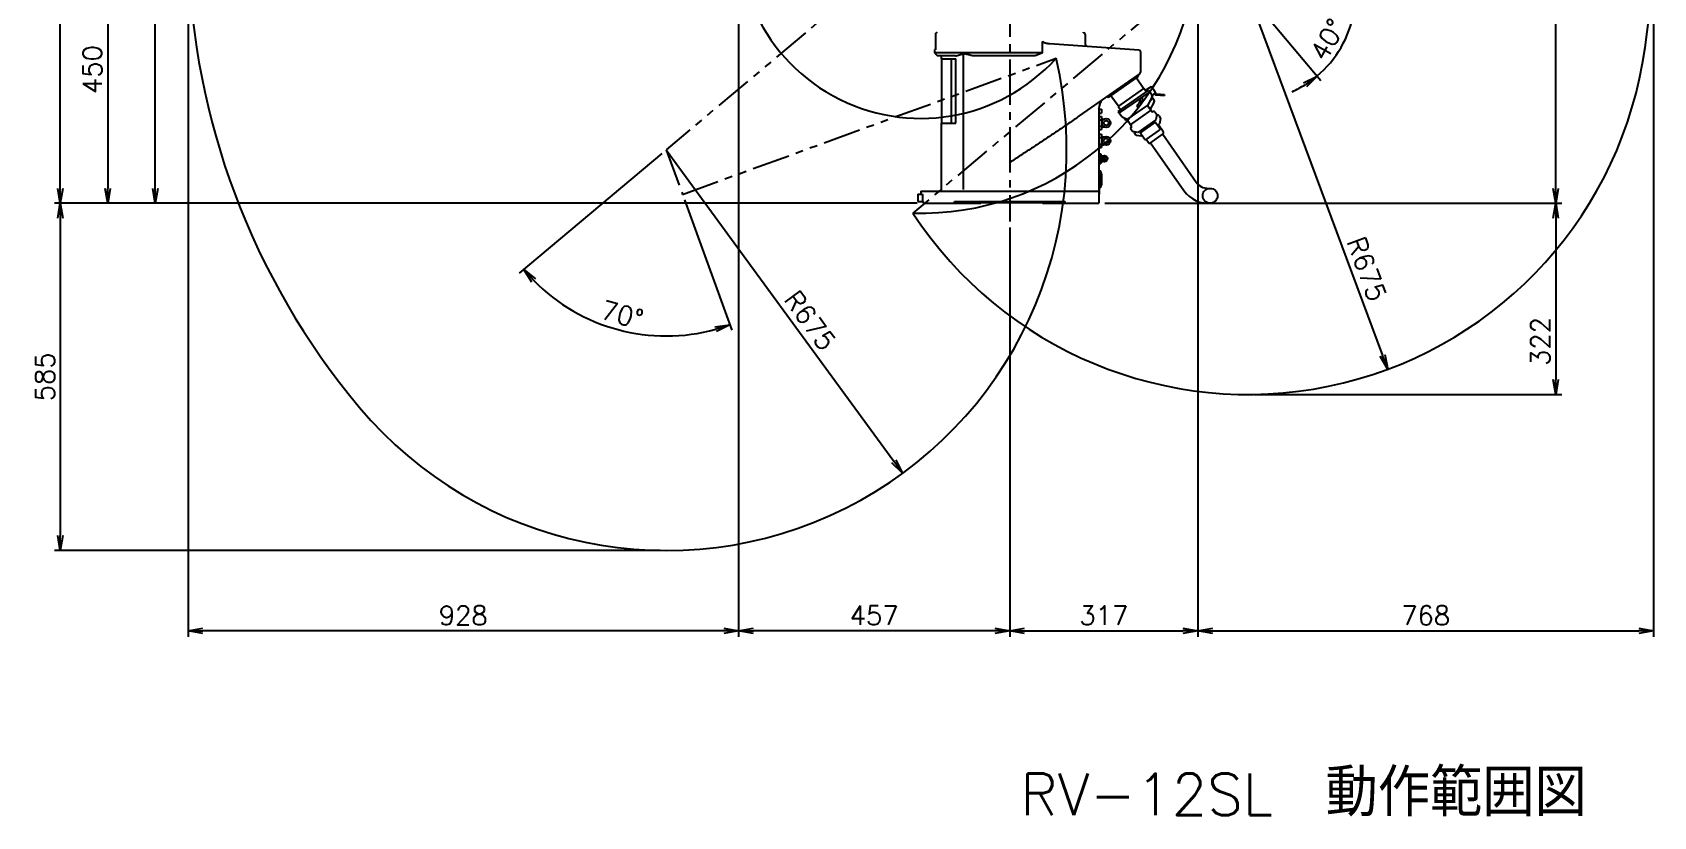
# Model space of a CAD drawing. Extents: x -15505 to -9955, y 1127 to 4348.
# Drawn here: x -12687 to -9955, y 1127 to 2448 of the extents above; entities that cross this region are included whole.
import ezdxf

# ---------------------------------------------------------------- set-up
doc = ezdxf.new("R2010")
doc.units = 0
doc.header["$LTSCALE"] = 4
doc.header["$MEASUREMENT"] = 0
doc.linetypes.add('CENTRE2', pattern=[28.575, 19.05, -3.175, 3.175, -3.175])
doc.linetypes.add('PHANTOM2', pattern=[31.75, 15.875, -3.175, 3.175, -3.175, 3.175, -3.175])
doc.layers.get('0').update_dxf_attribs({"linetype": 'CONTINUOUS'})
doc.layers.get('DEFPOINTS').update_dxf_attribs({"linetype": 'CONTINUOUS'})
for name, color, linetype in [('01', 7, 'CONTINUOUS'), ('01ARM', 6, 'PHANTOM2'), ('01CENTER', 5, 'CENTRE2'), ('01HOSO', 6, 'CONTINUOUS'), ('02', 5, 'CONTINUOUS'), ('05THIN', 5, 'CONTINUOUS'), ('10', 1, 'CONTINUOUS')]:
    doc.layers.add(name, color=color, linetype=linetype)
doc.styles.add('BIGFONT', font='ROMANS.SHX', dxfattribs={"bigfont": 'bigfont'})
doc.dimstyles.new('L-IN', dxfattribs={"dimscale": 10, "dimtxt": 3.2, "dimasz": 2.5, "dimexe": 1, "dimexo": 1, "dimgap": 1, "dimtad": 1, "dimdec": 0, "dimtxsty": 'BIGFONT', "dimblk": 'YA-IN', "dimblk1": 'OPEN', "dimblk2": 'OPEN', "dimsah": 1, "dimcen": 0, "dimclrd": 256, "dimclre": 256, "dimclrt": 256, "dimazin": 3, "dimtp": 0.1, "dimtm": 0.2, "dimtfac": 0.625, "dimtdec": 0, "dimtmove": 0, "dimatfit": 3, "dimtolj": 1})

# ---------------------------------------------------------------- blocks, each defined once
blk = doc.blocks.new('_OPEN')
at = {"color": 0, "linetype": 'BYBLOCK'}
for p, q in [((-1, 0.17), (0, 0)), ((0, 0), (-1, -0.17)), ((0, 0), (-1, 0))]:
    blk.add_line(p, q, dxfattribs=at)
blk = doc.blocks.new('*D6')
at = {"linetype": 'BYBLOCK'}
for p, q in [((-11338.2, 2610), (-12570, 2610)), ((-12560, 2585), (-12560, 2185)), ((-11196, 2160), (-12570, 2160))]:
    blk.add_line(p, q, dxfattribs=at)
at = {"layer": 'DEFPOINTS', "color": 0, "linetype": 'BYBLOCK'}
for p in [(-11328.2, 2610), (-12560, 2160), (-11186, 2160)]:
    blk.add_point(p, dxfattribs=at)
at = {"linetype": 'BYBLOCK', "xscale": 25, "yscale": 25, "zscale": 25}
for p, rotation in [((-12560, 2610), 90), ((-12560, 2160), 270)]:
    blk.add_blockref('_OPEN', p, dxfattribs=dict(at, rotation=rotation))
at = {"linetype": 'BYBLOCK', "insert": (-12586, 2385), "char_height": 32, "attachment_point": 5, "rotation": 90, "style": 'BIGFONT'}
blk.add_mtext('\\A1;450', dxfattribs=at)
blk = doc.blocks.new('YA-IN')
at = {"color": 0, "linetype": 'BYBLOCK'}
for p, q in [((0, 0), (-1, 0.17)), ((-1, -0.17), (0, 0)), ((0, 0), (-1, 0))]:
    blk.add_line(p, q, dxfattribs=at)
blk = doc.blocks.new('*D10')
at = {"linetype": 'BYBLOCK'}
for p, q in [((-11497.2, 2600), (-11497.2, 1430)), ((-11040, 2119.1), (-11040, 1430)), ((-11065, 1440), (-11472.2, 1440))]:
    blk.add_line(p, q, dxfattribs=at)
at = {"layer": 'DEFPOINTS', "color": 0, "linetype": 'BYBLOCK'}
for p in [(-11497.2, 2610), (-11040, 2129.1), (-11497.2, 1440)]:
    blk.add_point(p, dxfattribs=at)
at = {"linetype": 'BYBLOCK', "xscale": 25, "yscale": 25, "zscale": 25, "rotation": 180}
blk.add_blockref('_OPEN', (-11497.2, 1440), dxfattribs=at)
at = {"linetype": 'BYBLOCK', "xscale": 25, "yscale": 25, "zscale": 25}
blk.add_blockref('_OPEN', (-11040, 1440), dxfattribs=at)
at = {"linetype": 'BYBLOCK', "insert": (-11268.6, 1466), "char_height": 32, "attachment_point": 5, "style": 'BIGFONT'}
blk.add_mtext('\\A1;457', dxfattribs=at)
blk = doc.blocks.new('*D11')
at = {"linetype": 'BYBLOCK'}
for p, q in [((-12424.8, 2600), (-12424.8, 1430)), ((-11497.2, 2600), (-11497.2, 1430)), ((-11522.2, 1440), (-12399.8, 1440))]:
    blk.add_line(p, q, dxfattribs=at)
at = {"layer": 'DEFPOINTS', "color": 0, "linetype": 'BYBLOCK'}
for p in [(-12424.8, 2610), (-11497.2, 2610), (-12424.8, 1440)]:
    blk.add_point(p, dxfattribs=at)
at = {"linetype": 'BYBLOCK', "xscale": 25, "yscale": 25, "zscale": 25, "rotation": 180}
blk.add_blockref('_OPEN', (-12424.8, 1440), dxfattribs=at)
at = {"linetype": 'BYBLOCK', "xscale": 25, "yscale": 25, "zscale": 25}
blk.add_blockref('_OPEN', (-11497.2, 1440), dxfattribs=at)
at = {"linetype": 'BYBLOCK', "insert": (-11961, 1466), "char_height": 32, "attachment_point": 5, "style": 'BIGFONT'}
blk.add_mtext('\\A1;928', dxfattribs=at)
blk = doc.blocks.new('*D12')
at = {"linetype": 'BYBLOCK'}
for p, q in [((-10723.2, 2600), (-10723.2, 1430)), ((-11040, 2119.1), (-11040, 1430)), ((-11015, 1440), (-10748.2, 1440))]:
    blk.add_line(p, q, dxfattribs=at)
at = {"layer": 'DEFPOINTS', "color": 0, "linetype": 'BYBLOCK'}
for p in [(-10723.2, 2610), (-11040, 2129.1), (-10723.2, 1440)]:
    blk.add_point(p, dxfattribs=at)
at = {"linetype": 'BYBLOCK', "xscale": 25, "yscale": 25, "zscale": 25, "rotation": 180}
blk.add_blockref('_OPEN', (-11040, 1440), dxfattribs=at)
at = {"linetype": 'BYBLOCK', "xscale": 25, "yscale": 25, "zscale": 25}
blk.add_blockref('_OPEN', (-10723.2, 1440), dxfattribs=at)
at = {"linetype": 'BYBLOCK', "insert": (-10881.6, 1466), "char_height": 32, "attachment_point": 5, "style": 'BIGFONT'}
blk.add_mtext('\\A1;317', dxfattribs=at)
blk = doc.blocks.new('*D13')
at = {"linetype": 'BYBLOCK'}
for p, q in [((-10723.2, 2600), (-10723.2, 1430)), ((-9955.2, 2600), (-9955.2, 1430)), ((-10698.2, 1440), (-9980.2, 1440))]:
    blk.add_line(p, q, dxfattribs=at)
at = {"layer": 'DEFPOINTS', "color": 0, "linetype": 'BYBLOCK'}
for p in [(-10723.2, 2610), (-9955.2, 2610), (-9955.2, 1440)]:
    blk.add_point(p, dxfattribs=at)
at = {"linetype": 'BYBLOCK', "xscale": 25, "yscale": 25, "zscale": 25, "rotation": 180}
blk.add_blockref('_OPEN', (-10723.2, 1440), dxfattribs=at)
at = {"linetype": 'BYBLOCK', "xscale": 25, "yscale": 25, "zscale": 25}
blk.add_blockref('_OPEN', (-9955.2, 1440), dxfattribs=at)
at = {"linetype": 'BYBLOCK', "insert": (-10339.2, 1466), "char_height": 32, "attachment_point": 5, "style": 'BIGFONT'}
blk.add_mtext('\\A1;768', dxfattribs=at)
blk = doc.blocks.new('*D14')
at = {"linetype": 'BYBLOCK'}
for p, q in [((-11196, 2160), (-12650, 2160)), ((-12640, 2135), (-12640, 1600.3)), ((-11629, 1575.3), (-12650, 1575.3))]:
    blk.add_line(p, q, dxfattribs=at)
at = {"layer": 'DEFPOINTS', "color": 0, "linetype": 'BYBLOCK'}
for p in [(-11186, 2160), (-12640, 1575.3), (-11619, 1575.3)]:
    blk.add_point(p, dxfattribs=at)
at = {"linetype": 'BYBLOCK', "xscale": 25, "yscale": 25, "zscale": 25}
for p, rotation in [((-12640, 2160), 90), ((-12640, 1575.3), 270)]:
    blk.add_blockref('_OPEN', p, dxfattribs=dict(at, rotation=rotation))
at = {"linetype": 'BYBLOCK', "insert": (-12666, 1867.6), "char_height": 32, "attachment_point": 5, "rotation": 90, "style": 'BIGFONT'}
blk.add_mtext('\\A1;585', dxfattribs=at)
blk = doc.blocks.new('*D15')
at = {"linetype": 'BYBLOCK'}
for p, q in [((-11200, 3844.8), (-12650, 3844.8)), ((-12640, 2185), (-12640, 3819.8)), ((-11196, 2160), (-12650, 2160))]:
    blk.add_line(p, q, dxfattribs=at)
at = {"layer": 'DEFPOINTS', "color": 0, "linetype": 'BYBLOCK'}
for p in [(-12640, 3844.8), (-11190, 3844.8), (-11186, 2160)]:
    blk.add_point(p, dxfattribs=at)
at = {"linetype": 'BYBLOCK', "xscale": 25, "yscale": 25, "zscale": 25}
for p, rotation in [((-12640, 3844.8), 90), ((-12640, 2160), 270)]:
    blk.add_blockref('_OPEN', p, dxfattribs=dict(at, rotation=rotation))
at = {"linetype": 'BYBLOCK', "insert": (-12666, 3002.4), "char_height": 32, "attachment_point": 5, "rotation": 90, "style": 'BIGFONT'}
blk.add_mtext('\\A1;1685', dxfattribs=at)
blk = doc.blocks.new('*D17')
at = {"linetype": 'BYBLOCK'}
for p, q in [((-11740.2, 3014.3), (-12490, 3014.3)), ((-12480, 2185), (-12480, 2989.3)), ((-11196, 2160), (-12490, 2160))]:
    blk.add_line(p, q, dxfattribs=at)
at = {"layer": 'DEFPOINTS', "color": 0, "linetype": 'BYBLOCK'}
for p in [(-12480, 3014.3), (-11730.2, 3014.3), (-11186, 2160)]:
    blk.add_point(p, dxfattribs=at)
at = {"linetype": 'BYBLOCK', "xscale": 25, "yscale": 25, "zscale": 25}
for p, rotation in [((-12480, 3014.3), 90), ((-12480, 2160), 270)]:
    blk.add_blockref('_OPEN', p, dxfattribs=dict(at, rotation=rotation))
at = {"linetype": 'BYBLOCK', "insert": (-12506, 2704.9), "char_height": 32, "attachment_point": 5, "rotation": 90, "style": 'BIGFONT'}
blk.add_mtext('\\A1;854', dxfattribs=at)
blk = doc.blocks.new('*D18')
at = {"linetype": 'BYBLOCK'}
for p, q in [((-10559.8, 2875.7), (-10110, 2875.7)), ((-10120, 2185), (-10120, 2850.7)), ((-10880, 2160), (-10110, 2160))]:
    blk.add_line(p, q, dxfattribs=at)
at = {"layer": 'DEFPOINTS', "color": 0, "linetype": 'BYBLOCK'}
for p in [(-10569.8, 2875.7), (-10120, 2875.7), (-10890, 2160)]:
    blk.add_point(p, dxfattribs=at)
at = {"linetype": 'BYBLOCK', "xscale": 25, "yscale": 25, "zscale": 25}
for p, rotation in [((-10120, 2875.7), 90), ((-10120, 2160), 270)]:
    blk.add_blockref('_OPEN', p, dxfattribs=dict(at, rotation=rotation))
at = {"linetype": 'BYBLOCK', "insert": (-10146, 2517.9), "char_height": 32, "attachment_point": 5, "rotation": 90, "style": 'BIGFONT'}
blk.add_mtext('\\A1;716', dxfattribs=at)
blk = doc.blocks.new('*D26')
at = {"linetype": 'BYBLOCK'}
blk.add_line((-11619, 2250), (-11235.5, 1725.5), dxfattribs=at)
at = {"layer": 'DEFPOINTS', "color": 0, "linetype": 'BYBLOCK'}
for p in [(-11619, 2250), (-11220.8, 1705.3)]:
    blk.add_point(p, dxfattribs=at)
at = {"linetype": 'BYBLOCK', "xscale": 25, "yscale": 25, "zscale": 25, "rotation": 306.167897795649}
blk.add_blockref('_OPEN', (-11220.8, 1705.3), dxfattribs=at)
at = {"linetype": 'BYBLOCK', "insert": (-11376.6, 1962.5), "char_height": 32, "attachment_point": 5, "rotation": 306.1679, "style": 'BIGFONT'}
blk.add_mtext('\\A1;R675', dxfattribs=at)
blk = doc.blocks.new('*D27')
at = {"linetype": 'BYBLOCK'}
blk.add_line((-10638.5, 2512.8), (-10412.1, 1903.7), dxfattribs=at)
at = {"layer": 'DEFPOINTS', "color": 0, "linetype": 'BYBLOCK'}
for p in [(-10638.5, 2512.8), (-10403.3, 1880.3)]:
    blk.add_point(p, dxfattribs=at)
at = {"linetype": 'BYBLOCK', "xscale": 25, "yscale": 25, "zscale": 25, "rotation": 290.3961197434397}
blk.add_blockref('_OPEN', (-10403.3, 1880.3), dxfattribs=at)
at = {"linetype": 'BYBLOCK', "insert": (-10438.4, 2049.2), "char_height": 32, "attachment_point": 5, "rotation": 290.3961, "style": 'BIGFONT'}
blk.add_mtext('\\A1;R675', dxfattribs=at)
blk = doc.blocks.new('*D28')
at = {"linetype": 'BYBLOCK'}
blk.add_arc((-11190, 2610), 180.3, 97.9519, 212.0481, dxfattribs=at)
at = {"layer": 'DEFPOINTS', "color": 0, "linetype": 'BYBLOCK'}
for p in [(-11190, 3275.6), (-11370, 2620.5), (-11190, 2610), (-11190, 2473.3), (-11619, 2250)]:
    blk.add_point(p, dxfattribs=at)
at = {"linetype": 'BYBLOCK', "xscale": 25, "yscale": 25, "zscale": 25}
for p, rotation in [((-11190, 2790.3), 3.975937715329072), ((-11328.1, 2494.1), 306.0240622846713)]:
    blk.add_blockref('_OPEN', p, dxfattribs=dict(at, rotation=rotation))
at = {"linetype": 'BYBLOCK', "insert": (-11288.3, 2791.4), "char_height": 32, "attachment_point": 5, "rotation": 28.4585, "style": 'BIGFONT'}
blk.add_mtext('\\A1;130°', dxfattribs=at)
blk = doc.blocks.new('*D38')
at = {"linetype": 'BYBLOCK'}
for p, q in [((-11626.6, 2243.6), (-11866.8, 2042.1)), ((-11588.2, 2165.5), (-11508.3, 1946))]:
    blk.add_line(p, q, dxfattribs=at)
blk.add_arc((-11619, 2250), 313.5, 224.5702, 285.4298, dxfattribs=at)
at = {"layer": 'DEFPOINTS', "color": 0, "linetype": 'BYBLOCK'}
for p in [(-11190, 2610), (-11619, 2250), (-11619, 2250), (-11591.6, 2174.9), (-11759.7, 1969.9)]:
    blk.add_point(p, dxfattribs=at)
at = {"linetype": 'BYBLOCK', "xscale": 25, "yscale": 25, "zscale": 25}
for p, rotation in [((-11859.1, 2048.5), 132.2851056142356), ((-11511.8, 1955.4), 17.71489438577254)]:
    blk.add_blockref('_OPEN', p, dxfattribs=dict(at, rotation=rotation))
at = {"linetype": 'BYBLOCK', "insert": (-11693.4, 1972.3), "char_height": 32, "attachment_point": 5, "rotation": 345, "style": 'BIGFONT'}
blk.add_mtext('\\A1;70°', dxfattribs=at)
blk = doc.blocks.new('*D39')
at = {"linetype": 'BYBLOCK'}
for p, q in [((-10632.1, 2505.1), (-10515.8, 2366.5)), ((-10628.7, 2511), (-10450.5, 2479.6))]:
    blk.add_line(p, q, dxfattribs=at)
for start, end in [(357.9225, 5.845), (310, 350), (294.155, 302.0775)]:
    blk.add_arc((-10638.5, 2512.8), 180.9, start, end, dxfattribs=at)
at = {"layer": 'DEFPOINTS', "color": 0, "linetype": 'BYBLOCK'}
for p in [(-11190, 2610), (-10689.9, 2574), (-10638.5, 2512.8), (-10638.5, 2512.8), (-10493.4, 2404.7)]:
    blk.add_point(p, dxfattribs=at)
at = {"linetype": 'BYBLOCK', "xscale": 25, "yscale": 25, "zscale": 25}
for p, rotation in [((-10460.3, 2481.3), 263.9612435730646), ((-10522.2, 2374.1), 36.0387564269404)]:
    blk.add_blockref('_OPEN', p, dxfattribs=dict(at, rotation=rotation))
at = {"linetype": 'BYBLOCK', "insert": (-10504.3, 2435.3), "char_height": 32, "attachment_point": 5, "rotation": 60, "style": 'BIGFONT'}
blk.add_mtext('\\A1;40°', dxfattribs=at)
blk = doc.blocks.new('*D40')
at = {"linetype": 'BYBLOCK'}
for p, q in [((-10880, 2160), (-10110, 2160)), ((-10120, 2135), (-10120, 1863)), ((-10628.5, 1838), (-10110, 1838))]:
    blk.add_line(p, q, dxfattribs=at)
at = {"layer": 'DEFPOINTS', "color": 0, "linetype": 'BYBLOCK'}
for p in [(-10890, 2160), (-10638.5, 1838), (-10120, 1838)]:
    blk.add_point(p, dxfattribs=at)
at = {"linetype": 'BYBLOCK', "xscale": 25, "yscale": 25, "zscale": 25}
for p, rotation in [((-10120, 2160), 90), ((-10120, 1838), 270)]:
    blk.add_blockref('_OPEN', p, dxfattribs=dict(at, rotation=rotation))
at = {"linetype": 'BYBLOCK', "insert": (-10146, 1927.2), "char_height": 32, "attachment_point": 5, "rotation": 90, "style": 'BIGFONT'}
blk.add_mtext('\\A1;322', dxfattribs=at)

msp = doc.modelspace()

# ---------------------------------------------------------------- linework, layer by layer
at = {"layer": '01', "linetype": 'CONTINUOUS'}
for p, q in [((-11165.5, 2444), (-11165.5, 2418)), ((-11162.8, 2447), (-11162.8, 2448)), ((-10916, 2447), (-10916, 2448)), ((-10913, 2444), (-10913, 2427.3)), ((-11167, 2418), (-11167, 2413)), ((-11165.5, 2418), (-11167, 2418)), ((-11167, 2413), (-11162, 2408)), ((-11131.3, 2408), (-11162, 2408)), ((-11155, 2403), (-11155, 2408)), ((-10998.4, 2408), (-11101.7, 2408)), ((-10972.8, 2428.7), (-10822.8, 2418.2)), ((-10820, 2415.2), (-10820, 2380.6)), ((-11155, 2403), (-11131, 2403)), ((-11154.7, 2295), (-11154.7, 2403)), ((-11131, 2295), (-11131, 2403)), ((-10821.3, 2378.1), (-10922.9, 2306.9)), ((-10820.4, 2379), (-10820.5, 2379)), ((-10820.4, 2379.1), (-10820.4, 2379)), ((-11155, 2183), (-11155, 2295)), ((-11155, 2295), (-11131, 2295)), ((-10890, 2319.6), (-10890, 2160)), ((-10890, 2318.5), (-10889.9, 2318.5)), ((-10890, 2311.5), (-10889.9, 2311.5)), ((-10890, 2306), (-10885.4, 2306)), ((-10890, 2300.5), (-10885.4, 2300.5)), ((-10889.9, 2318.5), (-10889.9, 2311.5)), ((-10889.8, 2316.7), (-10889.9, 2316.7)), ((-10889.8, 2313.3), (-10889.9, 2313.3)), ((-10889.8, 2318.5), (-10889.8, 2311.5)), ((-10889.8, 2318.5), (-10885.8, 2318.5)), ((-10889.8, 2311.5), (-10885.8, 2311.5)), ((-10885.8, 2318.5), (-10885.8, 2311.5)), ((-10885.4, 2306), (-10885.4, 2284)), ((-10885.4, 2301.5), (-10881.4, 2301.5)), ((-10890, 2289.5), (-10885.4, 2289.5)), ((-10890, 2284), (-10885.4, 2284)), ((-10890, 2276), (-10885.4, 2276)), ((-10890, 2270.5), (-10885.4, 2270.5)), ((-10885.4, 2288.5), (-10881.4, 2288.5)), ((-10885.4, 2276), (-10885.4, 2254)), ((-10885.4, 2271.5), (-10881.4, 2271.5)), ((-10890, 2259.5), (-10885.4, 2259.5)), ((-10890, 2254), (-10885.4, 2254)), ((-10890, 2243.1), (-10886.4, 2243.1)), ((-10886.4, 2243.1), (-10886.4, 2226.9)), ((-10885.4, 2258.5), (-10881.4, 2258.5)), ((-10890, 2239), (-10886.4, 2239)), ((-10890, 2231), (-10886.4, 2231)), ((-10890, 2226.9), (-10886.4, 2226.9)), ((-10888.8, 2215), (-10890, 2215)), ((-10888.8, 2175), (-10888.8, 2215)), ((-10886.4, 2239.8), (-10882.6, 2239.8)), ((-10886.4, 2230.2), (-10882.6, 2230.2)), ((-10886.1, 2211), (-10886.1, 2189)), ((-10885.1, 2191), (-10885.1, 2209)), ((-11195, 2175), (-11195, 2163)), ((-11195, 2175), (-11187.2, 2175)), ((-11195, 2163), (-11186, 2163)), ((-11190, 2180), (-10890.5, 2180)), ((-11190, 2180), (-11190, 2175)), ((-11187.2, 2175), (-11187.2, 2163)), ((-11186, 2163), (-11186, 2160)), ((-11186, 2160), (-11088.7, 2160)), ((-11133.4, 2163), (-10946.6, 2163)), ((-11133.4, 2160), (-11133.4, 2163)), ((-11088.7, 2163), (-11088.7, 2160)), ((-11088.7, 2161.4), (-10984.7, 2161.4)), ((-10984.7, 2163), (-10984.7, 2160)), ((-10984.7, 2160), (-10890, 2160)), ((-10946.6, 2160), (-10946.6, 2163)), ((-10888.8, 2175), (-10890, 2175))]:
    msp.add_line(p, q, dxfattribs=at)
at = {"layer": '01'}
for p, q in [((-10873.7, 2338), (-10822.5, 2373.8)), ((-10857.2, 2314.4), (-10806, 2350.3)), ((-10814.7, 2353.2), (-10857.1, 2323.5)), ((-10826.7, 2371), (-10814.6, 2353.7)), ((-10822.5, 2373.8), (-10824.1, 2376.1)), ((-10814.7, 2353.3), (-10814.6, 2353.7)), ((-10814.7, 2353.2), (-10814.2, 2353.2)), ((-10810.2, 2347.4), (-10814.2, 2353.2)), ((-10811.4, 2350.2), (-10812.4, 2350.5)), ((-10811.4, 2350.2), (-10801.1, 2356.3)), ((-10806, 2350.3), (-10801.3, 2343.4)), ((-10798.5, 2352), (-10801.1, 2356.3)), ((-10797.5, 2350.3), (-10794, 2344.4)), ((-10875.3, 2340.3), (-10873.7, 2338)), ((-10857.6, 2323.7), (-10869.6, 2340.9)), ((-10857.6, 2323.7), (-10857.1, 2323.6)), ((-10857.1, 2323.5), (-10857.2, 2323.1)), ((-10857.2, 2323.1), (-10853.1, 2317.3)), ((-10804.3, 2347.8), (-10855.5, 2311.9)), ((-10842.3, 2300.8), (-10808.2, 2324.7)), ((-10826.2, 2324.5), (-10824.4, 2321.9)), ((-10824.4, 2321.9), (-10820, 2325)), ((-10800.9, 2338.2), (-10808.2, 2324.7)), ((-10806.8, 2322.8), (-10808.2, 2324.7)), ((-10805.7, 2321.2), (-10806.3, 2322)), ((-10804, 2332.5), (-10801.2, 2334.1)), ((-10797.1, 2329.3), (-10803.6, 2318.2)), ((-10801.2, 2334.1), (-10799.2, 2342.3)), ((-10800.1, 2338.7), (-10797.3, 2334.7)), ((-10799.2, 2342.3), (-10794.4, 2345.1)), ((-10797.3, 2329), (-10797.3, 2329)), ((-10795.7, 2344.4), (-10795.3, 2343.7)), ((-10792.9, 2342.2), (-10779.2, 2341.2)), ((-10779.1, 2342.7), (-10792.8, 2343.7)), ((-10782.2, 2341.4), (-10782.1, 2342.9)), ((-10779.1, 2342.7), (-10779.2, 2341.2)), ((-10857.2, 2314.4), (-10851.4, 2306.1)), ((-10842.3, 2300.8), (-10849.6, 2304.5)), ((-10844.9, 2299.8), (-10847.4, 2303.4)), ((-10842.3, 2300.8), (-10841, 2298.9)), ((-10841.9, 2297.8), (-10839.9, 2297.4)), ((-10840.6, 2297.5), (-10840.4, 2298.1)), ((-10840.4, 2298.1), (-10839.9, 2297.3)), ((-10839.3, 2296.5), (-10838.7, 2295.6)), ((-10838.1, 2294.8), (-10836.5, 2292.4)), ((-10836.8, 2292.2), (-10801.9, 2316.6)), ((-10793.9, 2300.2), (-10824.2, 2279)), ((-10794.9, 2296.4), (-10820.3, 2278.6)), ((-10804.6, 2319.6), (-10805.1, 2320.4)), ((-10804, 2318.7), (-10802.3, 2316.4)), ((-10801.9, 2316.6), (-10799.6, 2313.3)), ((-10799.6, 2313.3), (-10798.2, 2314.2)), ((-10796.1, 2295.5), (-10797.6, 2297.6)), ((-10795.4, 2313.7), (-10792.3, 2309.2)), ((-10787.4, 2285.7), (-10794.9, 2296.4)), ((-10792.3, 2309.2), (-10793.9, 2300.2)), ((-10792.6, 2307.4), (-10791.9, 2307.9)), ((-10789.1, 2307.4), (-10786, 2302.9)), ((-10786, 2302.9), (-10787.6, 2293.8)), ((-10834.5, 2288.8), (-10836.8, 2292.2)), ((-10833.2, 2280.6), (-10836.4, 2285.1)), ((-10835.9, 2287.8), (-10834.5, 2288.8)), ((-10824.2, 2279), (-10833.2, 2280.6)), ((-10826.9, 2274.2), (-10830.1, 2278.7)), ((-10817.9, 2272.6), (-10826.9, 2274.2)), ((-10819, 2279.5), (-10820.5, 2281.6)), ((-10812.8, 2268), (-10820.3, 2278.6)), ((-10816.7, 2273.5), (-10817.9, 2272.6)), ((-10810, 2267.5), (-10787.9, 2283)), ((-10803.7, 2261.1), (-10781.6, 2276.6)), ((-10787.6, 2293.8), (-10791.3, 2291.3)), ((-10788.6, 2290), (-10789.8, 2289.2)), ((-10781.1, 2279.4), (-10788.6, 2290)), ((-10782.4, 2276), (-10726.2, 2195.7)), ((-10806.5, 2261.6), (-10810.5, 2267.2)), ((-10802.9, 2261.7), (-10746.6, 2181.3)), ((-10705.7, 2185), (-10702.5, 2185))]:
    msp.add_line(p, q, dxfattribs=at)
at = {"layer": '01', "linetype": 'CONTINUOUS'}
for centre, radius in [((-10877.7, 2295), 7.5), ((-10877.7, 2295), 4), ((-10877.7, 2265), 7.5), ((-10877.7, 2265), 4), ((-10880.6, 2235), 5.15), ((-10880.6, 2235), 4.75), ((-10880.6, 2235), 2)]:
    msp.add_circle(centre, radius, dxfattribs=at)
at = {"layer": '01'}
msp.add_circle((-10702.5, 2172.5), 12.5, dxfattribs=at)
at = {"layer": '01', "linetype": 'CONTINUOUS'}
for centre, radius, start, end in [((-10916, 2444), 3, 0, 90), ((-10910, 2427.3), 3, 180, 266), ((-10823, 2415.2), 3, 0, 86), ((-10823, 2380.6), 3, 305, 0), ((-10870, 2319.6), 20, 133.37, 180), ((-10889.6, 2211), 3.5, 0, 76.7869), ((-10889.6, 2189), 3.5, 283.2131, 0), ((-10886.1, 2209), 1, 0, 90), ((-10886.1, 2191), 1, 270, 0), ((-11158, 2183), 3, 270, 0)]:
    msp.add_arc(centre, radius, start, end, dxfattribs=at)
at = {"layer": '01'}
for centre, radius, start, end in [((-10798.6, 2350.8), 1.25, 337.5741, 83.8343), ((-10833.9, 2335.6), 13.5, 305, 3.7671), ((-10833.9, 2335.6), 17.5, 322.6423, 11.4218), ((-10806.6, 2322.4), 0.5, 305, 125), ((-10805.3, 2340.6), 5, 331.8439, 35), ((-10801.4, 2331.9), 5, 329.6594, 35), ((-10792.7, 2345.2), 3, 210.7042, 265.7042), ((-10792.7, 2345.2), 1.5, 210.7042, 265.7042), ((-10847.3, 2309), 5, 215, 242.929), ((-10840.8, 2302.7), 5, 215, 257.1524), ((-10840.7, 2298.5), 0.5, 125, 305), ((-10839.6, 2296.9), 0.5, 125, 305), ((-10838.4, 2295.2), 0.5, 125, 305), ((-10805.4, 2320.8), 0.5, 305, 125), ((-10804.3, 2319.1), 0.5, 305, 125), ((-10803.1, 2317.5), 0.5, 305, 125), ((-10802, 2315.9), 0.5, 9.6555, 60.3445), ((-10799.7, 2314.4), 1, 271.5139, 305), ((-10797.1, 2312.6), 2, 35, 125), ((-10790.8, 2306.3), 2, 35, 125), ((-10837.3, 2293.6), 0.5, 125, 305), ((-10834.7, 2286.2), 2, 125, 215), ((-10836.1, 2291.9), 0.5, 189.6555, 240.3445), ((-10835.5, 2289.3), 1, 305, 338.4861), ((-10828.5, 2279.9), 2, 174.273, 215), ((-10811.2, 2269.1), 2, 215, 305), ((-10789, 2284.6), 2, 305, 35), ((-10782.8, 2278.2), 2, 305, 35), ((-10804.9, 2262.8), 2, 215, 305), ((-10705.7, 2210), 25, 215, 270), ((-10705.7, 2210), 50, 215, 277.2754)]:
    msp.add_arc(centre, radius, start, end, dxfattribs=at)
at = {"layer": '01', "linetype": 'CONTINUOUS'}
for points, knots in [([(-11162.8, 2447), (-11162.9, 2447), (-11163, 2447), (-11163.1, 2447), (-11163.3, 2447), (-11163.4, 2446.9), (-11163.6, 2446.9), (-11163.7, 2446.8), (-11163.9, 2446.8), (-11164, 2446.7), (-11164.1, 2446.6), (-11164.3, 2446.5), (-11164.4, 2446.4), (-11164.5, 2446.3), (-11164.6, 2446.2), (-11164.7, 2446.1), (-11164.8, 2446), (-11164.9, 2445.9), (-11164.9, 2445.8), (-11165, 2445.7), (-11165.1, 2445.6), (-11165.2, 2445.4), (-11165.2, 2445.3), (-11165.3, 2445.2), (-11165.3, 2445.1), (-11165.3, 2444.9), (-11165.4, 2444.8), (-11165.4, 2444.7), (-11165.4, 2444.5), (-11165.5, 2444.4), (-11165.5, 2444.3), (-11165.5, 2444.1), (-11165.5, 2444), (-11165.5, 2444)], [0, 0, 0, 0, 0.154536, 0.308533, 0.461871, 0.614474, 0.766626, 0.918402, 1.069593, 1.219993, 1.369662, 1.518492, 1.666418, 1.813387, 1.959393, 2.104428, 2.248427, 2.391455, 2.53341, 2.674432, 2.814409, 2.953501, 3.091659, 3.228941, 3.365474, 3.501201, 3.63636, 3.770888, 3.904934, 4.038626, 4.171933, 4.305127, 4.438172, 4.438172, 4.438172, 4.438172]), ([(-10984.9, 2430.6), (-10984.9, 2430.6), (-10984.9, 2430.7), (-10984.9, 2430.8), (-10984.9, 2430.9), (-10984.9, 2431), (-10984.9, 2431.1), (-10984.9, 2431.2), (-10984.9, 2431.3), (-10984.8, 2431.4), (-10984.8, 2431.5), (-10984.8, 2431.6), (-10984.8, 2431.7), (-10984.7, 2431.8), (-10984.7, 2431.9), (-10984.6, 2431.9), (-10984.6, 2432), (-10984.5, 2432.1), (-10984.5, 2432.2), (-10984.4, 2432.3), (-10984.4, 2432.3), (-10984.3, 2432.4), (-10984.3, 2432.4)], [0, 0, 0, 0, 0.106077, 0.211508, 0.316317, 0.42051, 0.524083, 0.627015, 0.729277, 0.830834, 0.931641, 1.031653, 1.130823, 1.229107, 1.326466, 1.42287, 1.518303, 1.612771, 1.706306, 1.798979, 1.890907, 1.982273, 1.982273, 1.982273, 1.982273]), ([(-10984.3, 2432.4), (-10984.3, 2432.4), (-10984.3, 2432.4), (-10984.3, 2432.3), (-10984.3, 2432.3), (-10984.3, 2432.2), (-10984.3, 2432.1), (-10984.2, 2432.1), (-10984.2, 2432), (-10984.2, 2431.9), (-10984.1, 2431.9), (-10984, 2431.8), (-10984, 2431.7), (-10983.9, 2431.6), (-10983.8, 2431.5), (-10983.7, 2431.4), (-10983.5, 2431.4), (-10983.4, 2431.3), (-10983.2, 2431.2), (-10983, 2431), (-10982.8, 2430.9), (-10982.6, 2430.8), (-10982.3, 2430.7), (-10982, 2430.6), (-10981.7, 2430.5), (-10981.4, 2430.3), (-10981, 2430.2), (-10980.6, 2430.1), (-10980.1, 2429.9), (-10979.6, 2429.8), (-10979.1, 2429.7), (-10978.6, 2429.5), (-10978, 2429.4), (-10977.4, 2429.3), (-10976.7, 2429.2), (-10976.1, 2429.1), (-10975.4, 2429), (-10974.8, 2428.9), (-10974.1, 2428.8), (-10973.5, 2428.7), (-10973, 2428.7), (-10972.8, 2428.7)], [0, 0, 0, 0, 0.050297, 0.102521, 0.157377, 0.215553, 0.277755, 0.344709, 0.417387, 0.497447, 0.586727, 0.686457, 0.796937, 0.91861, 1.052512, 1.199691, 1.36109, 1.537957, 1.732271, 1.946072, 2.181334, 2.440054, 2.7242, 3.035664, 3.376436, 3.748435, 4.152933, 4.590436, 5.06154, 5.567396, 6.10549, 6.672719, 7.268222, 7.888066, 8.527374, 9.181275, 9.844774, 10.512686, 11.179829, 11.841467, 12.493859, 12.493859, 12.493859, 12.493859]), ([(-11131.3, 2408), (-11130.8, 2408.1), (-11129.9, 2408.4), (-11128.4, 2408.8), (-11126.9, 2409.3), (-11125.4, 2409.7), (-11123.8, 2410.1), (-11122.2, 2410.6), (-11120.6, 2411), (-11119.4, 2411.4), (-11118.9, 2411.5)], [0, 0, 0, 0, 1.47653, 2.992798, 4.548447, 6.14306, 7.776696, 9.448833, 11.158685, 12.906154, 12.906154, 12.906154, 12.906154]), ([(-11118.9, 2411.5), (-11118.8, 2411.5), (-11118.7, 2411.6), (-11118.5, 2411.6), (-11118.3, 2411.6), (-11118.1, 2411.7), (-11117.8, 2411.7), (-11117.6, 2411.7), (-11117.4, 2411.7), (-11117.1, 2411.7), (-11116.9, 2411.7), (-11116.6, 2411.6), (-11116.4, 2411.6), (-11116.1, 2411.6), (-11115.9, 2411.5), (-11115.6, 2411.5), (-11115.3, 2411.4), (-11115.1, 2411.4), (-11115, 2411.3)], [0, 0, 0, 0, 0.205134, 0.41393, 0.626736, 0.843864, 1.065622, 1.292301, 1.524174, 1.76153, 2.004614, 2.253722, 2.509079, 2.770988, 3.039667, 3.31542, 3.598469, 3.889097, 3.889097, 3.889097, 3.889097]), ([(-11101.7, 2408), (-11102.6, 2408.2), (-11104.4, 2408.6), (-11107, 2409.3), (-11109.7, 2409.9), (-11112.4, 2410.6), (-11114.2, 2411.1), (-11115, 2411.3)], [0, 0, 0, 0, 2.738939, 5.481523, 8.229529, 10.983109, 13.741705, 13.741705, 13.741705, 13.741705]), ([(-10881.9, 2335.7), (-10882, 2335.6), (-10882.4, 2335.3), (-10882.8, 2334.9), (-10883.3, 2334.5), (-10883.6, 2334.3), (-10883.7, 2334.1)], [0, 0, 0, 0, 0.612648, 1.223641, 1.832981, 2.440666, 2.440666, 2.440666, 2.440666]), ([(-10922.9, 2306.9), (-10925.9, 2304.9), (-10931.8, 2300.7), (-10940.7, 2294.6), (-10949.7, 2288.5), (-10958.6, 2282.5), (-10967.6, 2276.4), (-10976.6, 2270.4), (-10985.7, 2264.4), (-10994.7, 2258.4), (-11003.7, 2252.4), (-11012.8, 2246.5), (-11021.9, 2240.5), (-11030.9, 2234.6), (-11037, 2230.6), (-11040, 2228.6)], [0, 0, 0, 0, 10.813707, 21.63179, 32.454081, 43.280349, 54.110315, 64.943664, 75.78005, 86.619104, 97.460434, 108.303633, 119.148278, 129.993935, 140.84015, 140.84015, 140.84015, 140.84015]), ([(-10890, 2181.5), (-10890, 2181.4), (-10890, 2181.3), (-10890.1, 2181.1), (-10890.1, 2180.9), (-10890.2, 2180.7), (-10890.2, 2180.6), (-10890.2, 2180.4), (-10890.3, 2180.3), (-10890.3, 2180.2), (-10890.3, 2180.1), (-10890.4, 2180.1), (-10890.4, 2180), (-10890.4, 2180), (-10890.5, 2180), (-10890.5, 2180)], [0, 0, 0, 0, 0.160953, 0.349133, 0.557055, 0.769335, 0.960143, 1.116757, 1.241034, 1.339332, 1.416564, 1.4763, 1.521321, 1.554886, 1.581398, 1.581398, 1.581398, 1.581398])]:
    msp.add_open_spline(points, degree=3, knots=knots, dxfattribs=at)
at = {"layer": '01ARM'}
for p, q in [((-11190, 2610), (-11619, 2250)), ((-10689.9, 2574), (-11203.2, 2143.4)), ((-11591.6, 2174.9), (-10962, 2404)), ((-11619, 2250), (-11591.6, 2174.9))]:
    msp.add_line(p, q, dxfattribs=at)
at = {"layer": '01CENTER'}
msp.add_line((-11040, 2516.4), (-11040, 2129.1), dxfattribs=at)
at = {"layer": '01HOSO', "linetype": 'CONTINUOUS'}
for p, q in [((-10984.9, 2413), (-11167, 2413)), ((-11118.9, 2411.5), (-11118.9, 2183)), ((-10984.9, 2413), (-10984.9, 2430.6)), ((-11138.3, 2295), (-11138.3, 2403))]:
    msp.add_line(p, q, dxfattribs=at)
msp.add_open_spline([(-10984.9, 2413), (-10985.6, 2412.7), (-10986.9, 2412.2), (-10988.8, 2411.4), (-10990.8, 2410.7), (-10992.7, 2410), (-10994.6, 2409.3), (-10996.5, 2408.6), (-10997.7, 2408.2), (-10998.4, 2408)], degree=3, knots=[0, 0, 0, 0, 2.117435, 4.210105, 6.279431, 8.326767, 10.353421, 12.360625, 14.34961, 14.34961, 14.34961, 14.34961], dxfattribs=at)
at = {"layer": '10'}
for centre, radius, start, end in [((-11190, 2610), 1234.8, 350, 220), ((-11190, 2610), 466.8, 268.382, 71.618), ((-11190, 2610), 307.2, 87.9006, 317.9006), ((-11619, 2250), 674.8, 220, 13.1909), ((-10638.5, 2512.8), 674.8, 213.1909, 350)]:
    msp.add_arc(centre, radius, start, end, dxfattribs=at)

# ---------------------------------------------------------------- texts
at = {"layer": '05THIN', "style": 'BIGFONT'}
for s, height, p in [('動作範囲図', 80, (-10507.9, 1127.8)), ('RV-12SL', 70, (-11022.4, 1129.8))]:
    msp.add_text(s, height=height, dxfattribs=at).set_placement(p)

# ---------------------------------------------------------------- dimensions: what is measured, and where the dimension line sits
at = {"layer": '02'}
for base, p1, p2, picture, middle in [((-12640, 3844.8), (-11186, 2160), (-11190, 3844.8), '*D15', (-12666, 3002.4)), ((-10120, 2875.7), (-10890, 2160), (-10569.8, 2875.7), '*D18', (-10146, 2517.9)), ((-12560, 2160), (-11328.2, 2610), (-11186, 2160), '*D6', (-12586, 2385)), ((-12640, 1575.3), (-11186, 2160), (-11619, 1575.3), '*D14', (-12666, 1867.6))]:
    dim = msp.add_linear_dim(base=base, p1=p1, p2=p2, angle=90, dimstyle='L-IN', dxfattribs=at)
    dim.commit()
    dim.dimension.update_dxf_attribs({"geometry": picture, "text_midpoint": middle})
dim = msp.add_angular_dim_2l(base=(-11370, 2620.5), line1=((-11190, 2610), (-11619, 2250)), line2=((-11190, 2473.3), (-11190, 3275.6)), dimstyle='L-IN', override={"dimazin": 2}, dxfattribs=at)
dim.commit()
dim.dimension.update_dxf_attribs({"geometry": '*D28', "text_midpoint": (-11275.9, 2768.5), "dimtype": 162})
for base, p1, p2, picture, middle in [((-12480, 3014.3), (-11186, 2160), (-11730.2, 3014.3), '*D17', (-12480, 2704.9)), ((-10120, 1838), (-10890, 2160), (-10638.5, 1838), '*D40', (-10120, 1927.2))]:
    dim = msp.add_linear_dim(base=base, p1=p1, p2=p2, angle=90, dimstyle='L-IN', dxfattribs=at)
    dim.commit()
    dim.dimension.update_dxf_attribs({"geometry": picture, "text_midpoint": middle, "dimtype": 160})
for base, p1, p2, picture, middle in [((-12424.8, 1440), (-11497.2, 2610), (-12424.8, 2610), '*D11', (-11961, 1466)), ((-11497.2, 1440), (-11040, 2129.1), (-11497.2, 2610), '*D10', (-11268.6, 1466)), ((-10723.2, 1440), (-11040, 2129.1), (-10723.2, 2610), '*D12', (-10881.6, 1466)), ((-9955.2, 1440), (-10723.2, 2610), (-9955.2, 2610), '*D13', (-10339.2, 1466))]:
    dim = msp.add_linear_dim(base=base, p1=p1, p2=p2, dimstyle='L-IN', dxfattribs=at)
    dim.commit()
    dim.dimension.update_dxf_attribs({"geometry": picture, "text_midpoint": middle})
for base, line1, line2, picture, middle in [((-11759.6847, 1969.8825), ((-11190, 2610), (-11618.9849, 2250.0389)), ((-11618.9849, 2250.0389), (-11591.6233, 2174.8635)), '*D38', (-11693.3961, 1972.3325)), ((-10493.3673, 2404.704), ((-10638.5077, 2512.757), (-10689.9307, 2574.0406)), ((-11190, 2610), (-10638.5077, 2512.757)), '*D39', (-10504.3212, 2435.2844))]:
    dim = msp.add_angular_dim_2l(base=base, line1=line1, line2=line2, dimstyle='L-IN', override={"dimazin": 2}, dxfattribs=at)
    dim.commit()
    dim.dimension.update_dxf_attribs({"geometry": picture, "text_midpoint": middle})
for center, mpoint, picture, middle in [((-10638.5, 2512.8), (-10403.3, 1880.3), '*D27', (-10462.8, 2040.1)), ((-11619, 2250), (-11220.8, 1705.3), '*D26', (-11397.6, 1947.2))]:
    dim = msp.add_radius_dim(center=center, mpoint=mpoint, dimstyle='L-IN', dxfattribs=at)
    dim.commit()
    dim.dimension.update_dxf_attribs({"geometry": picture, "text_midpoint": middle, "dimtype": 164})

doc.saveas('drawing.dxf')
